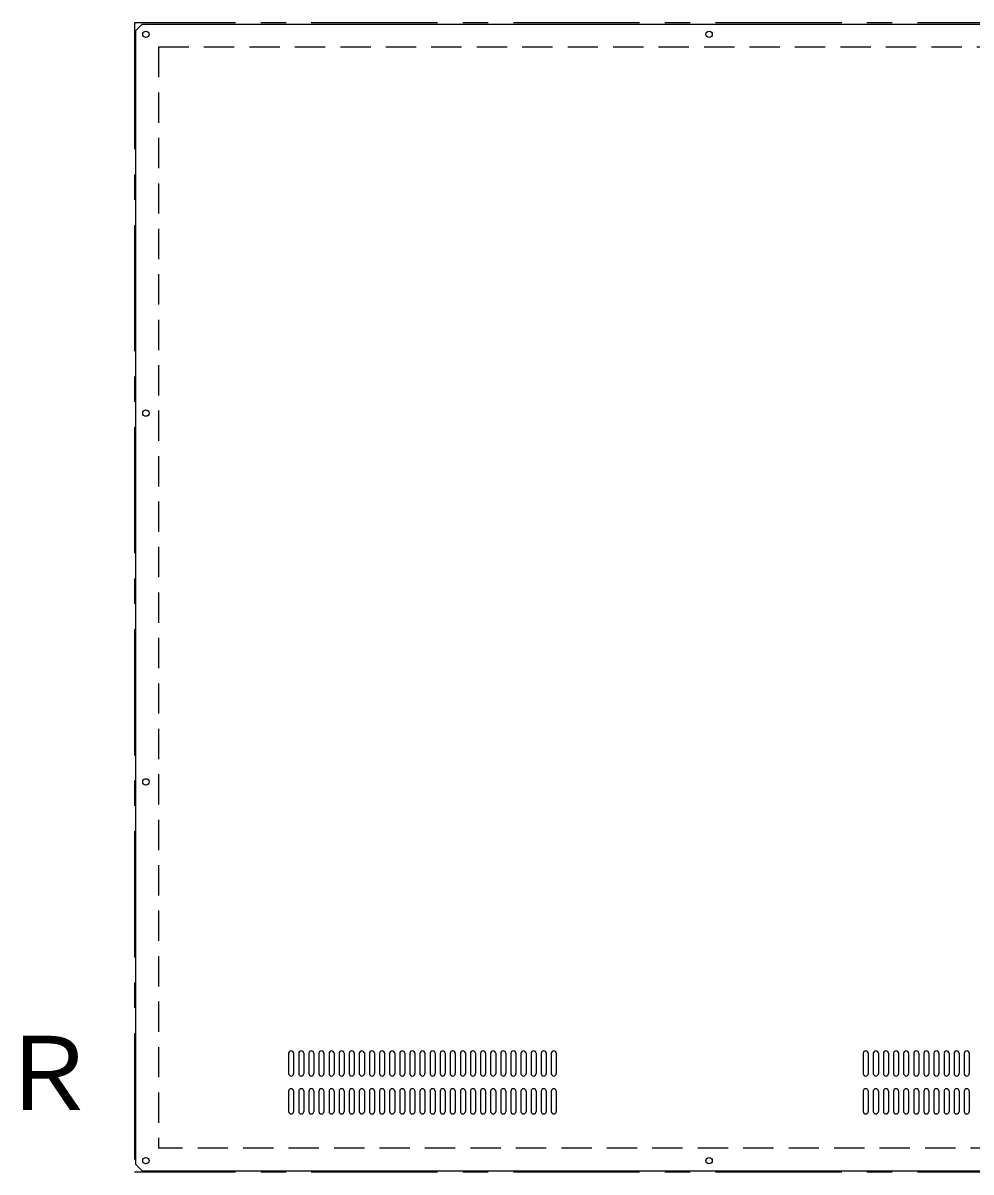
# Model space of a CAD drawing. Units: millimetres, scale not verified. Extents: x -3416 to 4046, y -2178 to 2260.
# Drawn here: x -3416 to -2665, y -1852 to -942 of the extents above; entities that cross this region are included whole.
import ezdxf
from ezdxf.enums import TextEntityAlignment as Align

# ---------------------------------------------------------------- set-up
doc = ezdxf.new("R2010")
doc.units = ezdxf.units.MM
doc.header["$LTSCALE"] = 20
doc.linetypes.add('CHAIN1', pattern=[8, 5, -1, 1, -1])
doc.linetypes.add('DASHED1', pattern=[1.8, 1.2, -0.6])
doc.layers.add('0-0', color=7, linetype='Continuous')
doc.styles.add('ＭＳ ゴシック', font='')
doc.styles.get('ＭＳ ゴシック').set_extended_font_data('MS Gothic')

msp = doc.modelspace()

# ---------------------------------------------------------------- linework, layer by layer
at = {"layer": '0-0', "color": 4, "linetype": 'CHAIN1'}
for p, q in [((-3327.53, -941.71), (-3327.53, -1851.71)), ((3952.47, -941.71), (-3327.53, -941.71))]:
    msp.add_line(p, q, dxfattribs=at)
at = {"layer": '0-0'}
for p, q in [((-3321.53, -942.71), (-3326.53, -947.71)), ((-3321.53, -942.71), (-1525.53, -942.71)), ((-3326.53, -1845.71), (-3326.53, -947.71)), ((-3205.53, -1757.71), (-3205.53, -1773.71)), ((-3201.53, -1757.71), (-3201.53, -1773.71)), ((-3197.53, -1757.71), (-3197.53, -1773.71)), ((-3193.53, -1757.71), (-3193.53, -1773.71)), ((-3189.53, -1757.71), (-3189.53, -1773.71)), ((-3185.53, -1757.71), (-3185.53, -1773.71)), ((-3181.53, -1757.71), (-3181.53, -1773.71)), ((-3177.53, -1757.71), (-3177.53, -1773.71)), ((-3173.53, -1757.71), (-3173.53, -1773.71)), ((-3169.53, -1757.71), (-3169.53, -1773.71)), ((-3165.53, -1757.71), (-3165.53, -1773.71)), ((-3161.53, -1757.71), (-3161.53, -1773.71)), ((-3157.53, -1757.71), (-3157.53, -1773.71)), ((-3153.53, -1757.71), (-3153.53, -1773.71)), ((-3149.53, -1757.71), (-3149.53, -1773.71)), ((-3145.53, -1757.71), (-3145.53, -1773.71)), ((-3141.53, -1757.71), (-3141.53, -1773.71)), ((-3137.53, -1757.71), (-3137.53, -1773.71)), ((-3133.53, -1757.71), (-3133.53, -1773.71)), ((-3129.53, -1757.71), (-3129.53, -1773.71)), ((-3125.53, -1757.71), (-3125.53, -1773.71)), ((-3121.53, -1757.71), (-3121.53, -1773.71)), ((-3117.53, -1757.71), (-3117.53, -1773.71)), ((-3113.53, -1757.71), (-3113.53, -1773.71)), ((-3109.53, -1757.71), (-3109.53, -1773.71)), ((-3105.53, -1757.71), (-3105.53, -1773.71)), ((-3101.53, -1757.71), (-3101.53, -1773.71)), ((-3097.53, -1757.71), (-3097.53, -1773.71)), ((-3093.53, -1757.71), (-3093.53, -1773.71)), ((-3089.53, -1757.71), (-3089.53, -1773.71)), ((-3085.53, -1757.71), (-3085.53, -1773.71)), ((-3081.53, -1757.71), (-3081.53, -1773.71)), ((-3077.53, -1757.71), (-3077.53, -1773.71)), ((-3073.53, -1757.71), (-3073.53, -1773.71)), ((-3069.53, -1757.71), (-3069.53, -1773.71)), ((-3065.53, -1757.71), (-3065.53, -1773.71)), ((-3061.53, -1757.71), (-3061.53, -1773.71)), ((-3057.53, -1757.71), (-3057.53, -1773.71)), ((-3053.53, -1757.71), (-3053.53, -1773.71)), ((-3049.53, -1757.71), (-3049.53, -1773.71)), ((-3045.53, -1757.71), (-3045.53, -1773.71)), ((-3041.53, -1757.71), (-3041.53, -1773.71)), ((-3037.53, -1757.71), (-3037.53, -1773.71)), ((-3033.53, -1757.71), (-3033.53, -1773.71)), ((-3029.53, -1757.71), (-3029.53, -1773.71)), ((-3025.53, -1757.71), (-3025.53, -1773.71)), ((-3021.53, -1757.71), (-3021.53, -1773.71)), ((-3017.53, -1757.71), (-3017.53, -1773.71)), ((-3013.53, -1757.71), (-3013.53, -1773.71)), ((-3009.53, -1757.71), (-3009.53, -1773.71)), ((-3005.53, -1757.71), (-3005.53, -1773.71)), ((-3001.53, -1757.71), (-3001.53, -1773.71)), ((-2997.53, -1757.71), (-2997.53, -1773.71)), ((-2993.53, -1757.71), (-2993.53, -1773.71)), ((-2750.53, -1757.71), (-2750.53, -1773.71)), ((-2746.53, -1757.71), (-2746.53, -1773.71)), ((-2742.53, -1757.71), (-2742.53, -1773.71)), ((-2738.53, -1757.71), (-2738.53, -1773.71)), ((-2734.53, -1757.71), (-2734.53, -1773.71)), ((-2730.53, -1757.71), (-2730.53, -1773.71)), ((-2726.53, -1757.71), (-2726.53, -1773.71)), ((-2722.53, -1757.71), (-2722.53, -1773.71)), ((-2718.53, -1757.71), (-2718.53, -1773.71)), ((-2714.53, -1757.71), (-2714.53, -1773.71)), ((-2710.53, -1757.71), (-2710.53, -1773.71)), ((-2706.53, -1757.71), (-2706.53, -1773.71)), ((-2702.53, -1757.71), (-2702.53, -1773.71)), ((-2698.53, -1757.71), (-2698.53, -1773.71)), ((-2694.53, -1757.71), (-2694.53, -1773.71)), ((-2690.53, -1757.71), (-2690.53, -1773.71)), ((-2686.53, -1757.71), (-2686.53, -1773.71)), ((-2682.53, -1757.71), (-2682.53, -1773.71)), ((-2678.53, -1757.71), (-2678.53, -1773.71)), ((-2674.53, -1757.71), (-2674.53, -1773.71)), ((-2670.53, -1757.71), (-2670.53, -1773.71)), ((-2666.53, -1757.71), (-2666.53, -1773.71)), ((-3205.53, -1787.71), (-3205.53, -1803.71)), ((-3201.53, -1787.71), (-3201.53, -1803.71)), ((-3197.53, -1787.71), (-3197.53, -1803.71)), ((-3193.53, -1787.71), (-3193.53, -1803.71)), ((-3189.53, -1787.71), (-3189.53, -1803.71)), ((-3185.53, -1787.71), (-3185.53, -1803.71)), ((-3181.53, -1787.71), (-3181.53, -1803.71)), ((-3177.53, -1787.71), (-3177.53, -1803.71)), ((-3173.53, -1787.71), (-3173.53, -1803.71)), ((-3169.53, -1787.71), (-3169.53, -1803.71)), ((-3165.53, -1787.71), (-3165.53, -1803.71)), ((-3161.53, -1787.71), (-3161.53, -1803.71)), ((-3157.53, -1787.71), (-3157.53, -1803.71)), ((-3153.53, -1787.71), (-3153.53, -1803.71)), ((-3149.53, -1787.71), (-3149.53, -1803.71)), ((-3145.53, -1787.71), (-3145.53, -1803.71)), ((-3141.53, -1787.71), (-3141.53, -1803.71)), ((-3137.53, -1787.71), (-3137.53, -1803.71)), ((-3133.53, -1787.71), (-3133.53, -1803.71)), ((-3129.53, -1787.71), (-3129.53, -1803.71)), ((-3125.53, -1787.71), (-3125.53, -1803.71)), ((-3121.53, -1787.71), (-3121.53, -1803.71)), ((-3117.53, -1787.71), (-3117.53, -1803.71)), ((-3113.53, -1787.71), (-3113.53, -1803.71)), ((-3109.53, -1787.71), (-3109.53, -1803.71)), ((-3105.53, -1787.71), (-3105.53, -1803.71)), ((-3101.53, -1787.71), (-3101.53, -1803.71)), ((-3097.53, -1787.71), (-3097.53, -1803.71)), ((-3093.53, -1787.71), (-3093.53, -1803.71)), ((-3089.53, -1787.71), (-3089.53, -1803.71)), ((-3085.53, -1787.71), (-3085.53, -1803.71)), ((-3081.53, -1787.71), (-3081.53, -1803.71)), ((-3077.53, -1787.71), (-3077.53, -1803.71)), ((-3073.53, -1787.71), (-3073.53, -1803.71)), ((-3069.53, -1787.71), (-3069.53, -1803.71)), ((-3065.53, -1787.71), (-3065.53, -1803.71)), ((-3061.53, -1787.71), (-3061.53, -1803.71)), ((-3057.53, -1787.71), (-3057.53, -1803.71)), ((-3053.53, -1787.71), (-3053.53, -1803.71)), ((-3049.53, -1787.71), (-3049.53, -1803.71)), ((-3045.53, -1787.71), (-3045.53, -1803.71)), ((-3041.53, -1787.71), (-3041.53, -1803.71)), ((-3037.53, -1787.71), (-3037.53, -1803.71)), ((-3033.53, -1787.71), (-3033.53, -1803.71)), ((-3029.53, -1787.71), (-3029.53, -1803.71)), ((-3025.53, -1787.71), (-3025.53, -1803.71)), ((-3021.53, -1787.71), (-3021.53, -1803.71)), ((-3017.53, -1787.71), (-3017.53, -1803.71)), ((-3013.53, -1787.71), (-3013.53, -1803.71)), ((-3009.53, -1787.71), (-3009.53, -1803.71)), ((-3005.53, -1787.71), (-3005.53, -1803.71)), ((-3001.53, -1787.71), (-3001.53, -1803.71)), ((-2997.53, -1787.71), (-2997.53, -1803.71)), ((-2993.53, -1787.71), (-2993.53, -1803.71)), ((-2750.53, -1787.71), (-2750.53, -1803.71)), ((-2746.53, -1787.71), (-2746.53, -1803.71)), ((-2742.53, -1787.71), (-2742.53, -1803.71)), ((-2738.53, -1787.71), (-2738.53, -1803.71)), ((-2734.53, -1787.71), (-2734.53, -1803.71)), ((-2730.53, -1787.71), (-2730.53, -1803.71)), ((-2726.53, -1787.71), (-2726.53, -1803.71)), ((-2722.53, -1787.71), (-2722.53, -1803.71)), ((-2718.53, -1787.71), (-2718.53, -1803.71)), ((-2714.53, -1787.71), (-2714.53, -1803.71)), ((-2710.53, -1787.71), (-2710.53, -1803.71)), ((-2706.53, -1787.71), (-2706.53, -1803.71)), ((-2702.53, -1787.71), (-2702.53, -1803.71)), ((-2698.53, -1787.71), (-2698.53, -1803.71)), ((-2694.53, -1787.71), (-2694.53, -1803.71)), ((-2690.53, -1787.71), (-2690.53, -1803.71)), ((-2686.53, -1787.71), (-2686.53, -1803.71)), ((-2682.53, -1787.71), (-2682.53, -1803.71)), ((-2678.53, -1787.71), (-2678.53, -1803.71)), ((-2674.53, -1787.71), (-2674.53, -1803.71)), ((-2670.53, -1787.71), (-2670.53, -1803.71)), ((-2666.53, -1787.71), (-2666.53, -1803.71)), ((-3326.53, -1845.71), (-3321.53, -1850.71)), ((-3321.53, -1850.71), (-1525.53, -1850.71))]:
    msp.add_line(p, q, dxfattribs=at)
at = {"layer": '0-0', "linetype": 'DASHED1'}
for p, q in [((-3308.53, -960.71), (-3308.53, -1832.71)), ((-3308.53, -960.71), (-1525.53, -960.71)), ((-1525.53, -1832.71), (-3308.53, -1832.71))]:
    msp.add_line(p, q, dxfattribs=at)
at = {"layer": '0-0', "color": 4, "linetype": 'CHAIN1'}
msp.add_lwpolyline([(3952.47, -941.71), (3952.47, -1851.71), (-3327.53, -1851.71)], dxfattribs=at)
at = {"layer": '0-0'}
for centre in [(-3318.53, -950.71), (-2872.53, -950.71), (-3318.53, -1250.71), (-3318.53, -1542.71), (-3318.53, -1842.71), (-2872.53, -1842.71)]:
    msp.add_circle(centre, 2.5, dxfattribs=at)
for centre, start, end in [((-3203.53, -1757.71), 0, 180), ((-3195.53, -1757.71), 0, 180), ((-3187.53, -1757.71), 0, 180), ((-3179.53, -1757.71), 0, 180), ((-3171.53, -1757.71), 0, 180), ((-3163.53, -1757.71), 0, 180), ((-3155.53, -1757.71), 0, 180), ((-3147.53, -1757.71), 0, 180), ((-3139.53, -1757.71), 0, 180), ((-3131.53, -1757.71), 0, 180), ((-3123.53, -1757.71), 0, 180), ((-3115.53, -1757.71), 0, 180), ((-3107.53, -1757.71), 0, 180), ((-3099.53, -1757.71), 0, 180), ((-3091.53, -1757.71), 0, 180), ((-3083.53, -1757.71), 0, 180), ((-3075.53, -1757.71), 0, 180), ((-3067.53, -1757.71), 0, 180), ((-3059.53, -1757.71), 0, 180), ((-3051.53, -1757.71), 0, 180), ((-3043.53, -1757.71), 0, 180), ((-3035.53, -1757.71), 0, 180), ((-3027.53, -1757.71), 0, 180), ((-3019.53, -1757.71), 0, 180), ((-3011.53, -1757.71), 0, 180), ((-3003.53, -1757.71), 0, 180), ((-2995.53, -1757.71), 0, 180), ((-2748.53, -1757.71), 0, 180), ((-2740.53, -1757.71), 0, 180), ((-2732.53, -1757.71), 0, 180), ((-2724.53, -1757.71), 0, 180), ((-2716.53, -1757.71), 0, 180), ((-2708.53, -1757.71), 0, 180), ((-2700.53, -1757.71), 0, 180), ((-2692.53, -1757.71), 0, 180), ((-2684.53, -1757.71), 0, 180), ((-2676.53, -1757.71), 0, 180), ((-2668.53, -1757.71), 0, 180), ((-3203.53, -1773.71), 180, 0), ((-3195.53, -1773.71), 180, 0), ((-3187.53, -1773.71), 180, 0), ((-3179.53, -1773.71), 180, 0), ((-3171.53, -1773.71), 180, 0), ((-3163.53, -1773.71), 180, 0), ((-3155.53, -1773.71), 180, 0), ((-3147.53, -1773.71), 180, 0), ((-3139.53, -1773.71), 180, 0), ((-3131.53, -1773.71), 180, 0), ((-3123.53, -1773.71), 180, 0), ((-3115.53, -1773.71), 180, 0), ((-3107.53, -1773.71), 180, 0), ((-3099.53, -1773.71), 180, 0), ((-3091.53, -1773.71), 180, 0), ((-3083.53, -1773.71), 180, 0), ((-3075.53, -1773.71), 180, 0), ((-3067.53, -1773.71), 180, 0), ((-3059.53, -1773.71), 180, 0), ((-3051.53, -1773.71), 180, 0), ((-3043.53, -1773.71), 180, 0), ((-3035.53, -1773.71), 180, 0), ((-3027.53, -1773.71), 180, 0), ((-3019.53, -1773.71), 180, 0), ((-3011.53, -1773.71), 180, 0), ((-3003.53, -1773.71), 180, 0), ((-2995.53, -1773.71), 180, 0), ((-2748.53, -1773.71), 180, 0), ((-2740.53, -1773.71), 180, 0), ((-2732.53, -1773.71), 180, 0), ((-2724.53, -1773.71), 180, 0), ((-2716.53, -1773.71), 180, 0), ((-2708.53, -1773.71), 180, 0), ((-2700.53, -1773.71), 180, 0), ((-2692.53, -1773.71), 180, 0), ((-2684.53, -1773.71), 180, 0), ((-2676.53, -1773.71), 180, 0), ((-2668.53, -1773.71), 180, 0), ((-3203.53, -1787.71), 0, 180), ((-3195.53, -1787.71), 0, 180), ((-3187.53, -1787.71), 0, 180), ((-3179.53, -1787.71), 0, 180), ((-3171.53, -1787.71), 0, 180), ((-3163.53, -1787.71), 0, 180), ((-3155.53, -1787.71), 0, 180), ((-3147.53, -1787.71), 0, 180), ((-3139.53, -1787.71), 0, 180), ((-3131.53, -1787.71), 0, 180), ((-3123.53, -1787.71), 0, 180), ((-3115.53, -1787.71), 0, 180), ((-3107.53, -1787.71), 0, 180), ((-3099.53, -1787.71), 0, 180), ((-3091.53, -1787.71), 0, 180), ((-3083.53, -1787.71), 0, 180), ((-3075.53, -1787.71), 0, 180), ((-3067.53, -1787.71), 0, 180), ((-3059.53, -1787.71), 0, 180), ((-3051.53, -1787.71), 0, 180), ((-3043.53, -1787.71), 0, 180), ((-3035.53, -1787.71), 0, 180), ((-3027.53, -1787.71), 0, 180), ((-3019.53, -1787.71), 0, 180), ((-3011.53, -1787.71), 0, 180), ((-3003.53, -1787.71), 0, 180), ((-2995.53, -1787.71), 0, 180), ((-2748.53, -1787.71), 0, 180), ((-2740.53, -1787.71), 0, 180), ((-2732.53, -1787.71), 0, 180), ((-2724.53, -1787.71), 0, 180), ((-2716.53, -1787.71), 0, 180), ((-2708.53, -1787.71), 0, 180), ((-2700.53, -1787.71), 0, 180), ((-2692.53, -1787.71), 0, 180), ((-2684.53, -1787.71), 0, 180), ((-2676.53, -1787.71), 0, 180), ((-2668.53, -1787.71), 0, 180), ((-3203.53, -1803.71), 180, 0), ((-3195.53, -1803.71), 180, 0), ((-3187.53, -1803.71), 180, 0), ((-3179.53, -1803.71), 180, 0), ((-3171.53, -1803.71), 180, 0), ((-3163.53, -1803.71), 180, 0), ((-3155.53, -1803.71), 180, 0), ((-3147.53, -1803.71), 180, 0), ((-3139.53, -1803.71), 180, 0), ((-3131.53, -1803.71), 180, 0), ((-3123.53, -1803.71), 180, 0), ((-3115.53, -1803.71), 180, 0), ((-3107.53, -1803.71), 180, 0), ((-3099.53, -1803.71), 180, 0), ((-3091.53, -1803.71), 180, 0), ((-3083.53, -1803.71), 180, 0), ((-3075.53, -1803.71), 180, 0), ((-3067.53, -1803.71), 180, 0), ((-3059.53, -1803.71), 180, 0), ((-3051.53, -1803.71), 180, 0), ((-3043.53, -1803.71), 180, 0), ((-3035.53, -1803.71), 180, 0), ((-3027.53, -1803.71), 180, 0), ((-3019.53, -1803.71), 180, 0), ((-3011.53, -1803.71), 180, 0), ((-3003.53, -1803.71), 180, 0), ((-2995.53, -1803.71), 180, 0), ((-2748.53, -1803.71), 180, 0), ((-2740.53, -1803.71), 180, 0), ((-2732.53, -1803.71), 180, 0), ((-2724.53, -1803.71), 180, 0), ((-2716.53, -1803.71), 180, 0), ((-2708.53, -1803.71), 180, 0), ((-2700.53, -1803.71), 180, 0), ((-2692.53, -1803.71), 180, 0), ((-2684.53, -1803.71), 180, 0), ((-2676.53, -1803.71), 180, 0), ((-2668.53, -1803.71), 180, 0)]:
    msp.add_arc(centre, 2, start, end, dxfattribs=at)

# ---------------------------------------------------------------- texts
at = {"layer": '0-0', "style": 'ＭＳ ゴシック'}
msp.add_text('Ｒ', height=58.65, dxfattribs=at).set_placement((-3436.18, -1820.15), align=Align.BOTTOM_LEFT)

doc.saveas('drawing.dxf')
